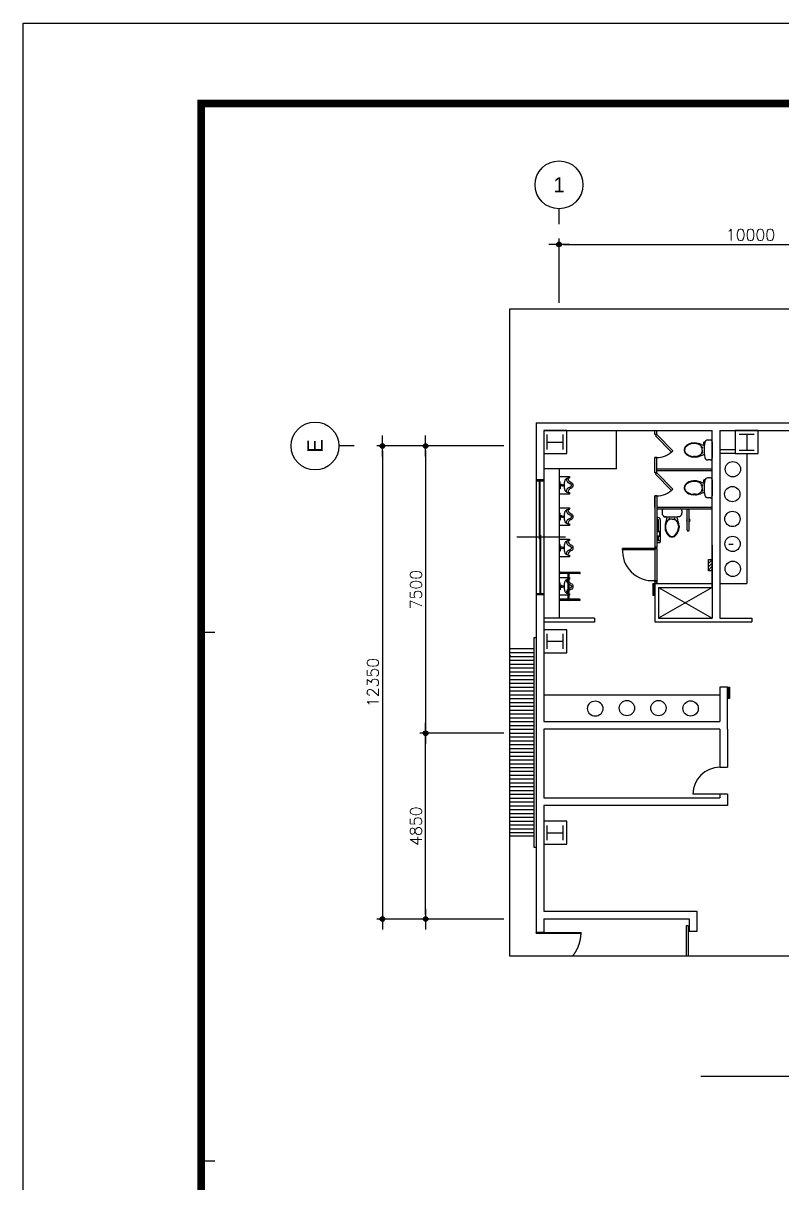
# Model space of a CAD drawing. Header units: millimetres. Extents: x -168200 to -84100, y 0 to 59400.
# Drawn here: x -168200 to -148364, y 29100 to 59400 of the extents above; entities that cross this region are included whole.
import ezdxf
from ezdxf.enums import TextEntityAlignment as Align
from ezdxf.xclip import XClip

# ---------------------------------------------------------------- set-up
doc = ezdxf.new("R2010")
doc.units = ezdxf.units.MM
doc.header["$XCLIPFRAME"] = 0
doc.linetypes.add('CEN', pattern=[62, 60, -1, 0, -1])
doc.layers.get('Defpoints').update_dxf_attribs({"color": 167})
for name, color, linetype in [('arch', 8, 'Continuous'), ('TIT', 2, 'Continuous'), ('XR-SHEET-SHT', 5, 'Continuous'), ('XREF', 7, 'CEN')]:
    doc.layers.add(name, color=color, linetype=linetype)
doc.layers.add('XR-SHEET-TEMP', color=171, linetype='Continuous', plot=False)
doc.styles.add('2', font='romanc.shx', dxfattribs={"bigfont": 'gsg1.shx'})
doc.styles.add('arch', font='romans.shx', dxfattribs={"bigfont": 'GHS.SHX'})
doc.styles.add('굴림', font='')
doc.styles.get('굴림').set_extended_font_data('Gulim')
doc.dimstyles.new('치수~', dxfattribs={"dimscale": 200, "dimtxt": 3, "dimasz": 1.2, "dimexe": 1.5, "dimexo": 1.5, "dimgap": 1, "dimtad": 1, "dimdec": 0, "dimrnd": 0.25, "dimzin": 0, "dimdsep": 46, "dimtxsty": '2', "dimblk": 'Dimdot', "dimcen": 5, "dimclrd": 256, "dimclre": 256, "dimclrt": 256, "dimadec": 0, "dimazin": 0, "dimtfac": 1, "dimtdec": 0, "dimtix": 1, "dimtmove": 2, "dimatfit": 1, "dimldrblk": 'DIMDOT1', "dimfxl": 1, "dimtolj": 1, "dimtzin": 0, "dimarcsym": 0})

# ---------------------------------------------------------------- blocks, each defined once
blk = doc.blocks.new('Dimdot')
at = {"layer": 'arch', "linetype": 'Continuous'}
blk.add_line((-2.25, 0), (2.25, 0), dxfattribs=at)
for radius in [0.5, 0.25]:
    blk.add_circle((0, 0), radius, dxfattribs=at)
blk = doc.blocks.new('*D2')
at = {"layer": 'arch', "lineweight": -2, "transparency": 16777216}
for p, q in [((-155645, 48362), (-158969, 48362)), ((-158819, 48242), (-158819, 36132)), ((-155645, 36012), (-158969, 36012))]:
    blk.add_line(p, q, dxfattribs=at)
at = {"layer": 'Defpoints', "color": 0, "transparency": 16777216}
for p in [(-155495, 48362), (-158819, 36012), (-155495, 36012)]:
    blk.add_point(p, dxfattribs=at)
at = {"layer": 'arch', "lineweight": -2, "transparency": 16777216, "xscale": 120, "yscale": 120, "zscale": 120}
for p, rotation in [((-158819, 48362), 90), ((-158819, 36012), 270)]:
    blk.add_blockref('Dimdot', p, dxfattribs=dict(at, rotation=rotation))
at = {"layer": 'arch', "transparency": 16777216, "insert": (-159069, 42187), "char_height": 300, "attachment_point": 5, "rotation": 90, "style": 'arch'}
blk.add_mtext('\\A1;12350', dxfattribs=at)
blk = doc.blocks.new('DIMDOT1')
blk.add_hatch(color=256).paths.add_polyline_path([(0.5, 0, 1), (-0.5, 0, 1)])
blk.add_line((-2, 0), (2, 0))
blk.add_circle((0, 0), 0.5)
blk = doc.blocks.new('*D3')
at = {"layer": 'arch', "lineweight": -2, "transparency": 16777216}
for p, q in [((-154207, 52097), (-154207, 53775)), ((-144207, 52097), (-144207, 53775)), ((-154087, 53625), (-144327, 53625))]:
    blk.add_line(p, q, dxfattribs=at)
at = {"layer": 'Defpoints', "color": 0, "transparency": 16777216}
for p in [(-144207, 53625), (-154207, 51947), (-144207, 51947)]:
    blk.add_point(p, dxfattribs=at)
at = {"layer": 'arch', "lineweight": -2, "transparency": 16777216, "xscale": 120, "yscale": 120, "zscale": 120, "rotation": 180}
blk.add_blockref('Dimdot', (-154207, 53625), dxfattribs=at)
at = {"layer": 'arch', "lineweight": -2, "transparency": 16777216, "xscale": 120, "yscale": 120, "zscale": 120}
blk.add_blockref('Dimdot', (-144207, 53625), dxfattribs=at)
at = {"layer": 'arch', "transparency": 16777216, "insert": (-149207, 53875), "char_height": 300, "attachment_point": 5, "style": 'arch'}
blk.add_mtext('\\A1;10000', dxfattribs=at)
blk = doc.blocks.new('*D7')
at = {"layer": 'arch', "lineweight": -2, "transparency": 16777216}
for p, q in [((-155801, 40862), (-157843, 40862)), ((-157693, 36132), (-157693, 40742)), ((-155801, 36012), (-157843, 36012))]:
    blk.add_line(p, q, dxfattribs=at)
at = {"layer": 'Defpoints', "color": 0, "transparency": 16777216}
for p in [(-157693, 40862), (-155651, 40862), (-155651, 36012)]:
    blk.add_point(p, dxfattribs=at)
at = {"layer": 'arch', "lineweight": -2, "transparency": 16777216, "xscale": 120, "yscale": 120, "zscale": 120}
for p, rotation in [((-157693, 40862), 90), ((-157693, 36012), 270)]:
    blk.add_blockref('Dimdot', p, dxfattribs=dict(at, rotation=rotation))
at = {"layer": 'arch', "transparency": 16777216, "insert": (-157943, 38437), "char_height": 300, "attachment_point": 5, "rotation": 90, "style": 'arch'}
blk.add_mtext('\\A1;4850', dxfattribs=at)
blk = doc.blocks.new('*D8')
at = {"layer": 'arch', "lineweight": -2, "transparency": 16777216}
for p, q in [((-155645, 48362), (-157843, 48362)), ((-157693, 48242), (-157693, 40982)), ((-155645, 40862), (-157843, 40862))]:
    blk.add_line(p, q, dxfattribs=at)
at = {"layer": 'Defpoints', "color": 0, "transparency": 16777216}
for p in [(-155495, 48362), (-157693, 40862), (-155495, 40862)]:
    blk.add_point(p, dxfattribs=at)
at = {"layer": 'arch', "lineweight": -2, "transparency": 16777216, "xscale": 120, "yscale": 120, "zscale": 120}
for p, rotation in [((-157693, 48362), 90), ((-157693, 40862), 270)]:
    blk.add_blockref('Dimdot', p, dxfattribs=dict(at, rotation=rotation))
at = {"layer": 'arch', "transparency": 16777216, "insert": (-157943, 44612), "char_height": 300, "attachment_point": 5, "rotation": 90, "style": 'arch'}
blk.add_mtext('\\A1;7500', dxfattribs=at)
blk = doc.blocks.new('H기둥')
at = {"color": 0, "ltscale": 200}
for p, q in [((105, 512), (495, 512)), ((300, 512), (300, 88)), ((105, 88), (495, 88))]:
    blk.add_line(p, q, dxfattribs=at)
blk.add_lwpolyline([(0, 0), (600, 0), (600, 600), (0, 600)], close=True, dxfattribs=at)
blk = doc.blocks.new('to-cl-002-D-P')
at = {"color": 0}
for p, q in [((0, -210), (0, 210)), ((50, 260), (115, 260)), ((271, 77), (249, 77)), ((271, 63), (249, 63)), ((264, 0), (264, 47)), ((264, 0), (264, -47)), ((272, 55), (280, 55)), ((280, 55), (280, 92)), ((438, 183), (487, 183)), ((438, 168), (487, 168)), ((50, -260), (115, -260)), ((216, -180), (196, -180)), ((201, -149), (214, -149)), ((204, -204), (204, -180)), ((214, -206), (206, -206)), ((216, -151), (216, -204)), ((271, -63), (249, -63)), ((271, -77), (249, -77)), ((272, -55), (280, -55)), ((280, -55), (280, -92)), ((438, -167), (487, -167)), ((438, -182), (487, -182))]:
    blk.add_line(p, q, dxfattribs=at)
for centre, radius, start, end in [((50, 210), 50, 90, 180), ((115, 180), 80, 9.371, 90), ((-975, 0), 1185, 350.629, 9.371), ((22, 880), 780, 283.4821, 289.8452), ((251, 70), 7.18, 103.3906, 256.6094), ((272, 47), 8, 90, 180), ((269, 70), 7.18, 283.3906, 76.6094), ((470, -93), 265, 104.85, 135.6598), ((456, -313), 490, 100.0614, 110.1678), ((356, 130), 28.3, 134.6943, 177.7522), ((438, 7), 176, 90, 125.5791), ((438, 7), 161, 90, 102.9779), ((487, -102), 285, 39.8384, 90), ((487, -102), 270, 39.8384, 90), ((610, 0), 110, 0, 39.8384), ((610, 0), 110, 320.1616, 0), ((610, 0), 125, 22.0639, 39.8384), ((718, 45), 8.45, 239.8637, 16.7518), ((610, 0), 120, 0, 18.7626), ((610, 0), 120, 341.2374, 0), ((50, -210), 50, 180, 270), ((115, -180), 80, 270, 350.629), ((22, -880), 780, 70.1548, 76.5179), ((206, -204), 2, 180, 270), ((214, -151), 2, 0, 90), ((214, -204), 2, 270, 0), ((251, -70), 7.18, 103.3906, 256.6094), ((272, -47), 8, 180, 270), ((269, -70), 7.18, 283.3906, 76.6094), ((470, 93), 265, 224.3402, 255.15), ((456, 313), 490, 249.8322, 259.9386), ((356, -130), 28.3, 182.2478, 225.3057), ((438, -6), 176, 234.4209, 270), ((438, -6), 161, 257.0221, 270), ((487, 102), 270, 270, 320.1616), ((487, 102), 285, 270, 320.1616), ((610, 0), 125, 320.1616, 337.9361), ((718, -45), 8.45, 343.2482, 120.1363)]:
    blk.add_arc(centre, radius, start, end, dxfattribs=at)
blk = doc.blocks.new('A$C5B5529C3')
at = {"color": 0}
for p, q in [((10, 660), (30, 660)), ((10, 610), (10, 660)), ((10, 610), (30, 610)), ((50, 295), (50, 590)), ((100, 35), (100, 590)), ((10, 60), (75, 60)), ((10, 10), (10, 60)), ((10, 10), (75, 10)), ((50, 60), (50, 175))]:
    blk.add_line(p, q, dxfattribs=at)
for points in [[(20, 415), (20, 420), (0, 420), (0, 350)], [(0, 350), (20, 350), (20, 355)], [(75, 285), (75, 295), (5, 295), (5, 285)], [(5, 175), (75, 175), (75, 185)], [(5, 185), (5, 175)]]:
    blk.add_lwpolyline(points, dxfattribs=at)
blk.add_lwpolyline([(5, 355), (25, 355, 0.414214), (30, 360), (30, 410, 0.414214), (25, 415), (5, 415, 0.414214), (0, 410), (0, 360, 0.414214)], format="xyb", close=True, dxfattribs=at)
blk.add_lwpolyline([(0, 185), (80, 185), (80, 285), (0, 285)], close=True, dxfattribs=at)
blk.add_lwpolyline([(75, 10, 0.414214), (100, 35, 0.414214), (75, 60)], format="xyb", dxfattribs=at)
for centre, radius, start, end in [((0, 660), 10, 0, 90), ((0, 610), 10, 270, 0), ((30, 590), 70, 0, 90), ((30, 590), 20, 0, 90), ((0, 60), 10, 0, 90), ((0, 10), 10, 270, 0)]:
    blk.add_arc(centre, radius, start, end, dxfattribs=at)
blk = doc.blocks.new('A$C019C695F')
at = {"color": 0}
for p, q in [((20, 25), (20, 565)), ((20, 565), (70, 565)), ((70, 25), (70, 565))]:
    blk.add_line(p, q, dxfattribs=at)
for centre, radius, start, end in [((45, 275), 45, 123.749, 236.251), ((20, 575), 10, 180, 270), ((70, 575), 10, 270, 0), ((45, 275), 45, 303.749, 56.251), ((45, 25), 25, 180, 0)]:
    blk.add_arc(centre, radius, start, end, dxfattribs=at)
blk = doc.blocks.new('to-di-004-D-P')
at = {"color": 0}
for p, q in [((-379, -5), (-379, 0)), ((-319, -5), (-319, 0)), ((319, -5), (319, 0)), ((379, -5), (379, 0)), ((-369, -15), (-329, -15)), ((-369, -25), (-369, -15)), ((-369, -25), (-329, -25)), ((-364, -535), (-364, -25)), ((-349, -235), (349, -235)), ((-349, -265), (349, -265)), ((-334, -235), (-334, -25)), ((-334, -535), (-334, -265)), ((-329, -25), (-329, -15)), ((-10, -10), (-10, -52)), ((-10, -98), (-10, -105)), ((-10, -98), (-10, -120)), ((10, -10), (10, -52)), ((10, -98), (10, -105)), ((10, -98), (10, -120)), ((329, -25), (329, -15)), ((369, -15), (329, -15)), ((369, -25), (329, -25)), ((334, -235), (334, -25)), ((334, -535), (334, -265)), ((364, -535), (364, -25)), ((369, -25), (369, -15))]:
    blk.add_line(p, q, dxfattribs=at)
for points in [[(-230, -235), (-230, -135), (-230, 0)], [(-25, -75), (-25, -40), (-40, -25), (-90, -25), (-90, 0)], [(-20, 0), (-20, -10), (20, -10), (20, 0)], [(25, -75), (25, -40), (40, -25), (90, -25), (90, 0)], [(230, 0), (230, -135), (230, -235)], [(-73, -235), (-90, -215), (-135, -195), (-170, -190)], [(55, -265), (45, -285), (25, -315), (0, -320), (-25, -315), (-45, -285), (-55, -265)], [(170, -190), (135, -195), (90, -215), (73, -235)]]:
    blk.add_lwpolyline(points, dxfattribs=at)
for points in [[(-190, -265, -0.063313), (-193, -269, -0.198912), (-195, -270), (-215, -270), (-225, -270, -0.198912), (-229, -269, -0.198912), (-230, -265)], [(-152, -235, 0.076195), (-185, -230, 0.021526), (-186, -235, 0.021526)], [(185, -230, 0.019564), (177, -204, 0.033438), (170, -190, 0.037775), (164, -181, 0.028998), (155, -170, 0.078156), (132, -152, 0.067116), (100, -140, 0.008472), (94, -139, 0.00299), (75, -135, 0.029725), (41, -131, 0.024437), (0, -130, 0.024437), (-41, -131, 0.029725), (-75, -135, 0.00299), (-94, -139, 0.008472), (-100, -140, 0.067116), (-132, -152, 0.078156), (-155, -170, 0.028998), (-164, -181, 0.037775), (-170, -190, 0.033438), (-177, -204, 0.019564), (-185, -230)], [(105, -265, 0.11988), (80, -310, -0.389909), (0, -360, -0.389909), (-80, -310, 0.11988), (-105, -265, 0.11988)], [(186, -235, 0.021526), (185, -230, 0.076195), (152, -235, 0.076195)], [(230, -265, -0.198912), (229, -269, -0.198912), (225, -270), (215, -270), (195, -270, -0.198912), (193, -269, -0.063313), (190, -265)]]:
    blk.add_lwpolyline(points, format="xyb", dxfattribs=at)
blk.add_lwpolyline([(20, -120), (20, -125), (-20, -125), (-20, -120)], close=True, dxfattribs=at)
for centre, radius in [((-349, -250), 15), ((0, -75), 25), ((349, -250), 15)]:
    blk.add_circle(centre, radius, dxfattribs=at)
for centre, radius, start, end in [((-369, -5), 10, 180, 270), ((-349, -250), 15, 90, 270), ((-329, -5), 10, 270, 0), ((329, -5), 10, 180, 270), ((349, -250), 15, 270, 90), ((369, -5), 10, 270, 0), ((-349, -535), 15, 180, 0), ((349, -535), 15, 180, 0)]:
    blk.add_arc(centre, radius, start, end, dxfattribs=at)
blk = doc.blocks.new('to-ur-005-D-P')
at = {"color": 0}
for p, q in [((-90, -25), (-90, 0)), ((-15, 0), (-15, -50)), ((15, 0), (15, -50)), ((90, -25), (90, 0)), ((-40, -25), (-90, -25)), ((-25, -40), (-40, -25)), ((-25, -65), (-25, -40)), ((-25, -110), (-25, -105)), ((-25, -105), (25, -105)), ((25, -110), (-25, -110)), ((-10, -95), (-10, -105)), ((10, -95), (10, -105)), ((25, -40), (40, -25)), ((25, -65), (25, -40)), ((25, -105), (25, -110)), ((40, -25), (90, -25))]:
    blk.add_line(p, q, dxfattribs=at)
for points in [[(230, 0), (230, -135), (230, -265, -0.198912), (229, -269, -0.198912), (225, -270), (215, -270), (195, -270, -0.198912), (193, -269, -0.063313), (190, -265, -0.157252), (187, -252, 0.093254), (185, -230, 0.337547), (80, -310, -0.389909), (0, -360, -0.389909), (-80, -310, 0.337547), (-185, -230, 0.093254), (-187, -252, -0.157252), (-190, -265, -0.063313), (-193, -269, -0.198912), (-195, -270), (-215, -270), (-225, -270, -0.198912), (-229, -269, -0.198912), (-230, -265), (-230, -135), (-230, 0)], [(-170, -190, -0.028843), (-149, -192, -0.042834), (-135, -195, -0.02628), (-102, -208, -0.069019), (-90, -215, -0.04558), (-76, -229, -0.043799), (-65, -245, -0.025173), (-56, -263, 0.020072), (-45, -285, 0.022189), (-35, -302, 0.027483), (-25, -315, 0.170498), (-18, -319, 0.080612), (0, -320)], [(170, -190, 0.028843), (149, -192, 0.042834), (135, -195, 0.02628), (102, -208, 0.069019), (90, -215, 0.04558), (76, -229, 0.043799), (65, -245, 0.025173), (56, -263, -0.020072), (45, -285, -0.022189), (35, -302, -0.027483), (25, -315, -0.170498), (18, -319, -0.080612), (0, -320)]]:
    blk.add_lwpolyline(points, format="xyb", dxfattribs=at)
blk.add_circle((0, -70), 25, dxfattribs=at)
for centre, radius, start, end in [((146, -325), 345, 159.444, 163.9272), ((-66, -246), 118, 151.7834, 159.444), ((-106, -224), 72.1, 143.1301, 151.7834), ((-66, -254), 122, 136.4862, 143.1301), ((-87, -235), 94.2, 118.6105, 136.4862), ((-71, -264), 127, 103.2516, 118.6105), ((-55, -331), 196, 101.3099, 103.2516), ((215, -1683), 1575, 100.6246, 101.3099), ((-22, -416), 286, 93.8141, 100.6246), ((-13, -553), 423, 88.2147, 93.8141), ((13, -553), 423, 86.1859, 91.7853), ((22, -416), 286, 79.3754, 86.1859), ((-215, -1683), 1575, 78.6901, 79.3754), ((55, -331), 196, 76.7484, 78.6901), ((71, -264), 127, 61.3895, 76.7484), ((87, -235), 94.2, 43.5138, 61.3895), ((66, -254), 122, 36.8699, 43.5138), ((106, -224), 72.1, 28.2166, 36.8699), ((66, -246), 118, 20.556, 28.2166), ((-146, -325), 345, 16.0728, 20.556)]:
    blk.add_arc(centre, radius, start, end, dxfattribs=at)
blk = doc.blocks.new('arrow1')
at = {"color": 0}
for p, q in [((0, 0), (0.286, 0.501)), ((0, 0), (0.286, -0.501)), ((0.165, 0), (0.41, 0.429)), ((0.165, 0), (0.41, -0.429)), ((0.286, 0.501), (0.41, 0.43)), ((0.286, -0.501), (0.41, -0.43))]:
    blk.add_line(p, q, dxfattribs=at)
blk = doc.blocks.new('A$C1FEC69BE')
h = blk.add_hatch()
h.set_pattern_fill('_USER,N', color=0, scale=30, angle=45, style=0, pattern_type=0)
h.set_pattern_definition([(45, (-530201.487, 444925.05), (-21.2132034, 21.2132034), [])])
h.paths.add_polyline_path([(50, 300), (0, 300), (0, 0), (50, 0)])
at = {"color": 0}
for p, q in [((0, 300), (50, 300)), ((0, 300), (0, 0)), ((50, 300), (50, 0)), ((0, 0), (50, 0))]:
    blk.add_line(p, q, dxfattribs=at)
blk = doc.blocks.new('XR-A동', base_point=(461, 408))
at = {"layer": 'arch'}
h = blk.add_hatch(dxfattribs=at)
h.set_pattern_fill('_USER,N', color=256, scale=60, angle=45, style=0, pattern_type=0)
h.set_pattern_definition([(45, (-507076.404, 524067.98), (-42.426407, 42.426407), [])])
h.paths.add_polyline_path([(22625, 82774), (22725, 82774), (22725, 82474), (22625, 82474)])
h = blk.add_hatch(dxfattribs=at)
h.set_pattern_fill('_USER,N', color=256, scale=30, angle=45, style=0, pattern_type=0)
h.set_pattern_definition([(45, (-509026.376, 526768.444), (-21.2132034, 21.2132034), [])])
h.paths.add_polyline_path([(21225, 82143), (21175, 82143), (21175, 81843), (21225, 81843)])
h = blk.add_hatch(dxfattribs=at)
h.set_pattern_fill('_USER,N', color=256, scale=100, style=0, pattern_type=0)
h.set_pattern_definition([(0, (-507076.4, 524067.98), (0, 100), [])])
h.paths.add_polyline_path([(18075, 75553), (18075, 80437), (16225, 80437), (16225, 75553)])
h = blk.add_hatch(dxfattribs=at)
h.set_pattern_fill('_USER,N', color=256, scale=30, angle=45, style=0, pattern_type=0)
h.set_pattern_definition([(45, (-507076.404, 524067.98), (-21.2132034, 21.2132034), [])])
h.paths.add_polyline_path([(23175, 79443), (23125, 79443), (23125, 79143), (23175, 79143)])
at = {"layer": 'arch', "ltscale": 200}
for p, q in [((18125, 86337), (18125, 73037)), ((18125, 86337), (29453, 86337)), ((18325, 86137), (18325, 78543)), ((18325, 86137), (22725, 86137)), ((20223, 85143), (20223, 86143)), ((21225, 86035), (21225, 86137)), ((21225, 86137), (22725, 86137)), ((21225, 86035), (21225, 86137)), ((21275, 86035), (21275, 86137)), ((22725, 85143), (22725, 86137)), ((22925, 86137), (25925, 86137)), ((22925, 86137), (22925, 81243)), ((21275, 86035), (21225, 86035)), ((21275, 86035), (21225, 86035)), ((23325, 85637), (22925, 85637)), ((23325, 85537), (22925, 85537)), ((23625, 85537), (23625, 82143)), ((21225, 85035), (21225, 85435)), ((21225, 85143), (21225, 85435)), ((21225, 85435), (21275, 85435)), ((21275, 85435), (21225, 85435)), ((21275, 85035), (21275, 85435)), ((18125, 84859), (18325, 84859)), ((18125, 84859), (18125, 81859)), ((20223, 85143), (18325, 85143)), ((18325, 84859), (18325, 81859)), ((18727, 85143), (18727, 81239)), ((21225, 85035), (21225, 85143)), ((21275, 85035), (21225, 85035)), ((21275, 85035), (21225, 85035)), ((21275, 85035), (21225, 85035)), ((21275, 85143), (22725, 85143)), ((21275, 85143), (22725, 85143)), ((21275, 85093), (22725, 85093)), ((22725, 84143), (22725, 85143)), ((18125, 84829), (18325, 84829)), ((18205, 84829), (18205, 83309)), ((18225, 84829), (18225, 81889)), ((21225, 84435), (21225, 83093)), ((21225, 84143), (21225, 84435)), ((21225, 84435), (21275, 84435)), ((21275, 84435), (21225, 84435)), ((21275, 84438), (21275, 83093)), ((21275, 84143), (22725, 84143)), ((21275, 84143), (22725, 84143)), ((21275, 84093), (22725, 84093)), ((22725, 83143), (22725, 84143)), ((18894, 83359), (17619, 83359)), ((18245, 83409), (18225, 83409)), ((18245, 83409), (18245, 81889)), ((18225, 83309), (18205, 83309)), ((21275, 83093), (21225, 83093)), ((22725, 83143), (22725, 82043)), ((22725, 82043), (22725, 83143)), ((21275, 82193), (21225, 82193)), ((21225, 82193), (21225, 82143)), ((21225, 82143), (22725, 82143)), ((21225, 82143), (21225, 81143)), ((21225, 82143), (22725, 82143)), ((21225, 82143), (22725, 82143)), ((21275, 82193), (21275, 82143)), ((22925, 82143), (23625, 82143)), ((18125, 81889), (18325, 81889)), ((18125, 81859), (18325, 81859)), ((21325, 82043), (21325, 81243)), ((21325, 82043), (22725, 82043)), ((22725, 82043), (21325, 81243)), ((21325, 82043), (22725, 81243)), ((22725, 82043), (22725, 81243)), ((19651, 81239), (18325, 81239)), ((19651, 81239), (18325, 81239)), ((19651, 81239), (19651, 81139)), ((21325, 81243), (22725, 81243)), ((22925, 81243), (23762, 81243)), ((23762, 81243), (23762, 81143)), ((19651, 81139), (18325, 81139)), ((21225, 81143), (23762, 81143)), ((22925, 79443), (22925, 78543)), ((23125, 79443), (22925, 79443)), ((23125, 78341), (23125, 79443)), ((18325, 79243), (22925, 79243)), ((18325, 78543), (22925, 78543)), ((18325, 78341), (18325, 76553)), ((22925, 78341), (18325, 78341)), ((22925, 78342), (22925, 77351)), ((23125, 78341), (23125, 77351)), ((22925, 77351), (23125, 77351)), ((18325, 76553), (22924, 76551)), ((23124, 76649), (22224, 76649)), ((22924, 76649), (22924, 76551)), ((23124, 76649), (23123, 76351)), ((23124, 76551), (23123, 76351)), ((18325, 76351), (18325, 73587)), ((23123, 76351), (18325, 76351)), ((18325, 73587), (22325, 73587)), ((18325, 73387), (18325, 73037)), ((18325, 73387), (22125, 73387)), ((22125, 73387), (22125, 73057)), ((22325, 73587), (22325, 73057)), ((18325, 73037), (18125, 73037)), ((18325, 73037), (18125, 73037)), ((18125, 73037), (18325, 73037)), ((18125, 73017), (18125, 73037)), ((18325, 73037), (19300, 73037)), ((22045, 73207), (22045, 71147)), ((22095, 73207), (22045, 73207)), ((22095, 73207), (22095, 71147)), ((22325, 73057), (22125, 73057)), ((18125, 73017), (19300, 73017))]:
    blk.add_line(p, q, dxfattribs=at)
at = {"layer": 'arch'}
for p, q in [((21225, 83093), (21275, 83093)), ((21225, 83063), (21225, 82223)), ((21225, 83063), (21275, 83063)), ((21275, 83063), (21275, 82223)), ((23160, 83175), (23276, 83175)), ((21175, 82143), (21225, 82143)), ((21175, 82143), (21175, 81843)), ((21225, 82193), (21275, 82193)), ((21225, 82143), (21225, 81843)), ((21175, 81843), (21225, 81843)), ((23125, 79443), (23175, 79443)), ((23125, 79143), (23125, 79443)), ((23175, 79443), (23175, 79143)), ((23175, 79143), (23125, 79143)), ((18075, 75553), (16225, 75553)), ((18125, 75253), (18075, 75253))]:
    blk.add_line(p, q, dxfattribs=at)
at = {"layer": 'arch', "ltscale": 1.2}
blk.add_line((18075, 80437), (16225, 80437), dxfattribs=at)
at = {"layer": 'arch', "ltscale": 200}
for points in [[(21275, 85435, 0.198912), (21699, 85611), (21275, 86035), (21240, 86000), (21664, 85576)], [(21275, 84435, 0.198912), (21699, 84611), (21275, 85035), (21240, 85000), (21664, 84576)]]:
    blk.add_lwpolyline(points, format="xyb", dxfattribs=at)
at = {"layer": 'arch'}
blk.add_lwpolyline([(21225, 83063), (20385, 83063, 0.463525), (21225, 82223, 0.414214)], format="xyb", dxfattribs=at)
blk.add_lwpolyline([(21225, 83063), (21225, 83028), (20385, 83028), (20385, 83063)], dxfattribs=at)
for points in [[(21225, 83093), (21225, 83063), (21265, 83063), (21265, 83063), (21275, 83063), (21275, 83093)], [(22625, 82774), (22725, 82774), (22725, 82474), (22625, 82474)], [(21225, 82193), (21225, 82223), (21265, 82223), (21265, 82223), (21275, 82223), (21275, 82193)], [(18125, 75253), (18075, 75253), (18075, 80737), (18125, 80737)]]:
    blk.add_lwpolyline(points, close=True, dxfattribs=at)
at = {"layer": 'arch', "ltscale": 200}
for centre in [(23264, 85130), (23250, 84480), (23253, 83831), (23256, 83179), (23261, 82529), (20497, 78893), (21322, 78893), (19671, 78879), (22161, 78884)]:
    blk.add_circle(centre, 200, dxfattribs=at)
for centre, radius, start, end in [((22926, 76646), 703, 90.2251, 179.7749), ((18325, 73037), 975, 270, 0)]:
    blk.add_arc(centre, radius, start, end, dxfattribs=at)
at = {"layer": 'arch', "ltscale": 200, "rotation": 90}
for p in [(18925, 85537), (18925, 80337), (18925, 75337)]:
    blk.add_blockref('H기둥', p, dxfattribs=at)
at = {"layer": 'arch', "ltscale": 200}
blk.add_blockref('H기둥', (23325, 85537), dxfattribs=at)
at = {"layer": 'arch'}
for name, p, rotation in [('to-cl-002-D-P', (22725, 85631), 180), ('to-ur-005-D-P', (18727, 84710), 90), ('to-cl-002-D-P', (22725, 84643), 180), ('to-ur-005-D-P', (18727, 83892), 90), ('to-cl-002-D-P', (21675, 84093), 270), ('to-ur-005-D-P', (18727, 83076), 90), ('to-di-004-D-P', (18727, 82070), 90)]:
    blk.add_blockref(name, p, dxfattribs=dict(at, rotation=rotation))
for name, p in [('A$C019C695F', (22055, 83518)), ('A$C5B5529C3', (21275, 83208)), ('A$C1FEC69BE', (21175, 81843))]:
    blk.add_blockref(name, p, dxfattribs=at)
at = {"layer": 'arch', "xscale": 600, "yscale": 600, "zscale": 600, "rotation": 270}
blk.add_blockref('arrow1', (17150, 80437), dxfattribs=at)
blk = doc.blocks.new('XR-FORM-EE', base_point=(461, 408))
at = {"layer": 'XR-SHEET-SHT', "color": 5}
blk.add_lwpolyline([(0, 118800), (168200, 118800), (168200, 0), (0, 0)], close=True, dxfattribs=at)
at = {"layer": 'XR-SHEET-SHT', "color": 5, "const_width": 400}
blk.add_lwpolyline([(9300, 114600), (163900, 114600), (163900, 4200), (9300, 4200)], close=True, dxfattribs=at)
at = {"layer": 'XR-SHEET-TEMP'}
for p, q in [((9300, 87000), (10000, 87000)), ((9300, 59400), (10000, 59400))]:
    blk.add_line(p, q, dxfattribs=at)

msp = doc.modelspace()

# ---------------------------------------------------------------- linework, layer by layer
at = {"layer": 'arch'}
for p, q in [((-154207.3, 54155.3), (-154207.3, 54555.3)), ((-159554.6, 48362.2), (-159954.6, 48362.2))]:
    msp.add_line(p, q, dxfattribs=at)
for centre in [(-154207.3, 55180.3), (-160579.6, 48362.2)]:
    msp.add_circle(centre, 625, dxfattribs=at)
at = {"layer": 'TIT'}
msp.add_line((-150504.6, 31911.4), (-123894.3, 31911.4), dxfattribs=at)
at = {"layer": 'XREF', "color": 1}
msp.add_lwpolyline([(-155492.3, 51947), (-116360.3, 51947), (-116360.3, 35045.5), (-155492.3, 35045.5)], close=True, dxfattribs=at)

# ---------------------------------------------------------------- block references
at = {"layer": 'XREF', "xscale": 0.5, "yscale": 0.5, "zscale": 0.5}
msp.add_blockref('XR-FORM-EE', (-167969.5, 204.2), dxfattribs=at)
at = {"layer": 'XREF'}
ref = msp.add_blockref('XR-A동', (-172471.4, -36966.1), dxfattribs=at)
XClip(ref).set_block_clipping_path([(17440.1059559138, 72420.0484632788), (56572.1337907675, 94015.9658418797)])

# ---------------------------------------------------------------- texts
at = {"layer": 'arch', "style": '굴림'}
msp.add_text('1', height=400, dxfattribs=at).set_placement((-154207.3, 55180.3), align=Align.MIDDLE)
msp.add_text('E', height=400, rotation=90, dxfattribs=at).set_placement((-160579.6, 48362.2), align=Align.MIDDLE)

# ---------------------------------------------------------------- dimensions: what is measured, and where the dimension line sits
at = {"layer": 'arch'}
dim = msp.add_linear_dim(base=(-144207.3, 53625.2), p1=(-154207.3, 51947), p2=(-144207.3, 51947), dimstyle='치수~', override={"dimscale": 100, "dimtxsty": 'arch', "dimblk": 'Dimdot'}, dxfattribs=at)
dim.commit()
dim.dimension.update_dxf_attribs({"geometry": '*D3', "text_midpoint": (-149207.3, 53875.2)})
for base, p1, p2, picture, middle in [((-158818.9, 36012.2), (-155494.8, 48362.2), (-155494.8, 36012.2), '*D2', (-159068.9, 42187.2)), ((-157692.9, 40862.2), (-155494.8, 48362.2), (-155494.8, 40862.2), '*D8', (-157942.9, 44612.2)), ((-157692.9, 40862.2), (-155651.1, 36012.2), (-155651.1, 40862.2), '*D7', (-157942.9, 38437.2))]:
    dim = msp.add_linear_dim(base=base, p1=p1, p2=p2, angle=90, dimstyle='치수~', override={"dimscale": 100, "dimtxsty": 'arch', "dimblk": 'Dimdot'}, dxfattribs=at)
    dim.commit()
    dim.dimension.update_dxf_attribs({"geometry": picture, "text_midpoint": middle})

doc.saveas('drawing.dxf')
